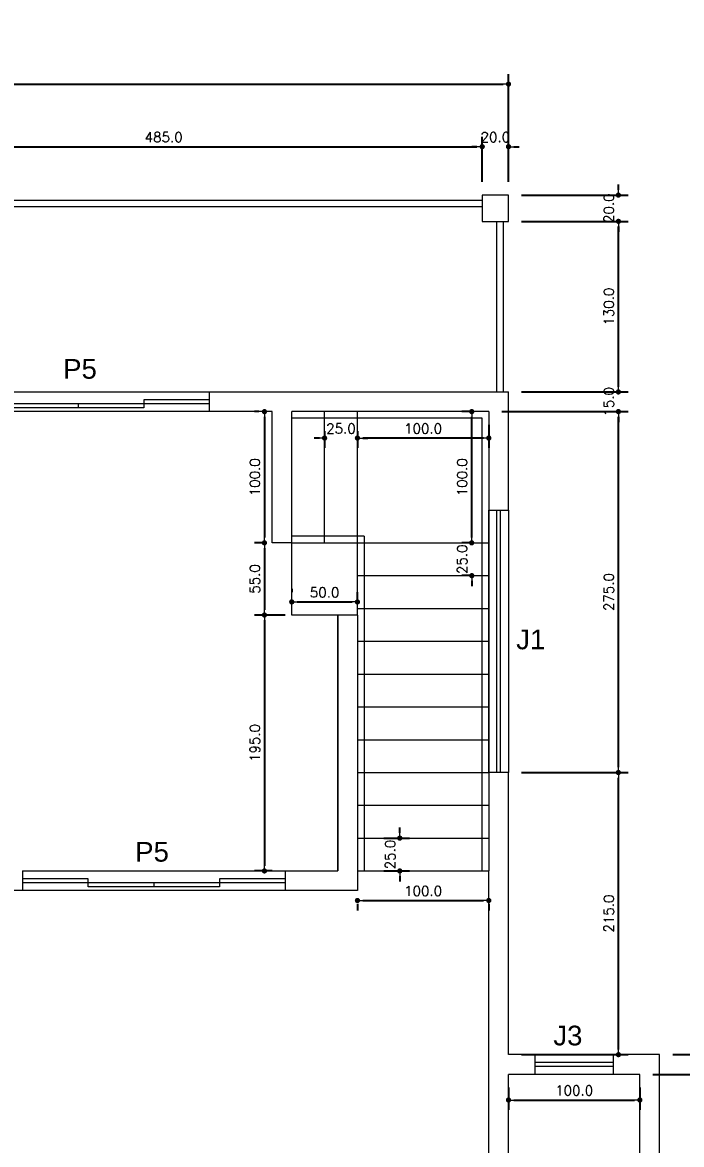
# Model space of a CAD drawing. Header units: millimetres. Extents: x 1206 to 2034, y 106 to 342.
# Drawn here: x 1793.12 to 1798.14, y 148.16 to 156.71 of the extents above; entities that cross this region are included whole.
import ezdxf

# ---------------------------------------------------------------- set-up
doc = ezdxf.new("R2010")
doc.units = ezdxf.units.MM
doc.header["$PDMODE"] = 34
doc.header["$PDSIZE"] = -5
doc.layers.get('0').update_dxf_attribs({"color": 1})
doc.layers.get('DEFPOINTS').update_dxf_attribs({"lineweight": 0})
for name, color, linetype, lineweight in [('AR-ALVENARIA', 7, 'Continuous', 9), ('AR-CARIMBO', 7, 'Continuous', 5), ('AR-COTA', 1, 'Continuous', 5), ('AR-DIVISÓRIA', 7, 'Continuous', 5), ('AR-ESCADA', 252, 'Continuous', 5), ('AR-ESQUADRIA', 4, 'Continuous', 5), ('AR-PENA_010', 10, 'Continuous', 9), ('AR-TXT-ESPECIFICAÇÕES', 174, 'Continuous', 0)]:
    doc.layers.add(name, color=color, linetype=linetype, lineweight=lineweight)
doc.styles.add('50_COTAS', font='romans.shx', dxfattribs={"height": 0.075})
doc.styles.add('ALLEX 1_25', font='arial.ttf', dxfattribs={"height": 0.05})
doc.dimstyles.new('COTA_50', dxfattribs={"dimscale": 500, "dimtxt": 0.16, "dimasz": 8e-05, "dimexe": 0.00015, "dimexo": 0.0002, "dimgap": 7e-05, "dimtad": 1, "dimdec": 1, "dimlfac": 100, "dimzin": 0, "dimdsep": 46, "dimtxsty": '50_COTAS', "dimblk1": 'DOT', "dimblk2": 'DOT', "dimsah": 1, "dimcen": 0.009, "dimclrd": 256, "dimclre": 256, "dimclrt": 7, "dimaunit": 1, "dimadec": 0, "dimazin": 0, "dimtfac": 0.05, "dimtdec": 1, "dimtix": 1, "dimtofl": 0, "dimtmove": 2, "dimatfit": 3, "dimldrblk": 'DOT', "dimfxl": 1, "dimtvp": 0.75, "dimtolj": 1, "dimtzin": 0, "dimarcsym": 0})

# ---------------------------------------------------------------- blocks, each defined once
blk = doc.blocks.new('_DOT')
at = {"color": 0, "linetype": 'ByBlock'}
blk.add_line((-0.5, 0), (-1, 0), dxfattribs=at)
at = {"color": 0, "linetype": 'ByBlock', "const_width": 0.5}
blk.add_lwpolyline([(-0.25, 0, 1), (0.25, 0, 1)], format="xyb", close=True, dxfattribs=at)
blk = doc.blocks.new('*D221')
at = {"layer": 'AR-COTA', "lineweight": -2, "transparency": 16777216}
for p, q in [((1791.7719, 155.4968), (1791.7719, 155.8408)), ((1796.6219, 155.4968), (1796.6219, 155.8408)), ((1791.8119, 155.7658), (1796.5819, 155.7658))]:
    blk.add_line(p, q, dxfattribs=at)
at = {"layer": 'DEFPOINTS', "color": 0, "transparency": 16777216}
for p in [(1796.6219, 155.7658), (1791.7719, 155.3968), (1796.6219, 155.3968)]:
    blk.add_point(p, dxfattribs=at)
at = {"layer": 'AR-COTA', "lineweight": -2, "transparency": 16777216, "xscale": 0.04, "yscale": 0.04, "zscale": 0.04, "rotation": 180}
blk.add_blockref('_DOT', (1791.7719, 155.7658), dxfattribs=at)
at = {"layer": 'AR-COTA', "lineweight": -2, "transparency": 16777216, "xscale": 0.04, "yscale": 0.04, "zscale": 0.04}
blk.add_blockref('_DOT', (1796.6219, 155.7658), dxfattribs=at)
at = {"layer": 'AR-COTA', "color": 7, "transparency": 16777216, "insert": (1794.1969, 155.8383), "char_height": 0.075, "attachment_point": 5, "style": '50_COTAS'}
blk.add_mtext('\\A1;485.0', dxfattribs=at)
blk = doc.blocks.new('*D222')
at = {"layer": 'AR-COTA', "lineweight": -2, "transparency": 16777216}
for p, q in [((1796.6219, 155.4968), (1796.6219, 155.8408)), ((1796.8219, 155.4968), (1796.8219, 155.8408)), ((1796.5819, 155.7658), (1796.5419, 155.7658)), ((1796.8619, 155.7658), (1796.9019, 155.7658))]:
    blk.add_line(p, q, dxfattribs=at)
at = {"layer": 'DEFPOINTS', "color": 0, "transparency": 16777216}
for p in [(1796.8219, 155.7658), (1796.6219, 155.3968), (1796.8219, 155.3968)]:
    blk.add_point(p, dxfattribs=at)
at = {"layer": 'AR-COTA', "lineweight": -2, "transparency": 16777216, "xscale": 0.04, "yscale": 0.04, "zscale": 0.04}
blk.add_blockref('_DOT', (1796.6219, 155.7658), dxfattribs=at)
at = {"layer": 'AR-COTA', "lineweight": -2, "transparency": 16777216, "xscale": 0.04, "yscale": 0.04, "zscale": 0.04, "rotation": 180}
blk.add_blockref('_DOT', (1796.8219, 155.7658), dxfattribs=at)
at = {"layer": 'AR-COTA', "color": 7, "transparency": 16777216, "insert": (1796.7219, 155.8383), "char_height": 0.075, "attachment_point": 5, "style": '50_COTAS'}
blk.add_mtext('\\A1;20.0', dxfattribs=at)
blk = doc.blocks.new('*D223')
at = {"layer": 'AR-COTA', "lineweight": -2, "transparency": 16777216}
for p, q in [((1786.5219, 155.4968), (1786.5219, 156.3174)), ((1796.8219, 155.4968), (1796.8219, 156.3174)), ((1786.5619, 156.2424), (1796.7819, 156.2424))]:
    blk.add_line(p, q, dxfattribs=at)
at = {"layer": 'DEFPOINTS', "color": 0, "transparency": 16777216}
for p in [(1796.8219, 156.2424), (1786.5219, 155.3968), (1796.8219, 155.3968)]:
    blk.add_point(p, dxfattribs=at)
at = {"layer": 'AR-COTA', "lineweight": -2, "transparency": 16777216, "xscale": 0.04, "yscale": 0.04, "zscale": 0.04, "rotation": 180}
blk.add_blockref('_DOT', (1786.5219, 156.2424), dxfattribs=at)
at = {"layer": 'AR-COTA', "lineweight": -2, "transparency": 16777216, "xscale": 0.04, "yscale": 0.04, "zscale": 0.04}
blk.add_blockref('_DOT', (1796.8219, 156.2424), dxfattribs=at)
at = {"layer": 'AR-COTA', "color": 7, "transparency": 16777216, "insert": (1791.6719, 156.3149), "char_height": 0.075, "attachment_point": 5, "style": '50_COTAS'}
blk.add_mtext('\\A1;1030.0', dxfattribs=at)
blk = doc.blocks.new('*D228')
at = {"layer": 'AR-COTA', "lineweight": -2, "transparency": 16777216}
for p, q in [((1796.9219, 150.9968), (1797.7334, 150.9968)), ((1797.6584, 148.8868), (1797.6584, 150.9568)), ((1796.9219, 148.8468), (1797.7334, 148.8468))]:
    blk.add_line(p, q, dxfattribs=at)
at = {"layer": 'DEFPOINTS', "color": 0, "transparency": 16777216}
for p in [(1796.8219, 150.9968), (1797.6584, 150.9968), (1796.8219, 148.8468)]:
    blk.add_point(p, dxfattribs=at)
at = {"layer": 'AR-COTA', "lineweight": -2, "transparency": 16777216, "xscale": 0.04, "yscale": 0.04, "zscale": 0.04}
for p, rotation in [((1797.6584, 150.9968), 90), ((1797.6584, 148.8468), 270)]:
    blk.add_blockref('_DOT', p, dxfattribs=dict(at, rotation=rotation))
at = {"layer": 'AR-COTA', "color": 7, "transparency": 16777216, "insert": (1797.5859, 149.9218), "char_height": 0.075, "attachment_point": 5, "rotation": 90, "style": '50_COTAS'}
blk.add_mtext('\\A1;215.0', dxfattribs=at)
blk = doc.blocks.new('*D229')
at = {"layer": 'AR-COTA', "lineweight": -2, "transparency": 16777216}
for p, q in [((1796.7719, 153.7468), (1797.7334, 153.7468)), ((1797.6584, 151.0368), (1797.6584, 153.7068)), ((1796.9219, 150.9968), (1797.7334, 150.9968))]:
    blk.add_line(p, q, dxfattribs=at)
at = {"layer": 'DEFPOINTS', "color": 0, "transparency": 16777216}
for p in [(1796.6719, 153.7468), (1797.6584, 153.7468), (1796.8219, 150.9968)]:
    blk.add_point(p, dxfattribs=at)
at = {"layer": 'AR-COTA', "lineweight": -2, "transparency": 16777216, "xscale": 0.04, "yscale": 0.04, "zscale": 0.04}
for p, rotation in [((1797.6584, 153.7468), 90), ((1797.6584, 150.9968), 270)]:
    blk.add_blockref('_DOT', p, dxfattribs=dict(at, rotation=rotation))
at = {"layer": 'AR-COTA', "color": 7, "transparency": 16777216, "insert": (1797.5859, 152.3718), "char_height": 0.075, "attachment_point": 5, "rotation": 90, "style": '50_COTAS'}
blk.add_mtext('\\A1;275.0', dxfattribs=at)
blk = doc.blocks.new('*D230')
at = {"layer": 'AR-COTA', "lineweight": -2, "transparency": 16777216}
for p, q in [((1797.6584, 153.9368), (1797.6584, 153.9768)), ((1796.9219, 153.8968), (1797.7334, 153.8968)), ((1796.7719, 153.7468), (1797.7334, 153.7468)), ((1797.6584, 153.7068), (1797.6584, 153.6668))]:
    blk.add_line(p, q, dxfattribs=at)
at = {"layer": 'DEFPOINTS', "color": 0, "transparency": 16777216}
for p in [(1796.8219, 153.8968), (1797.6584, 153.8968), (1796.6719, 153.7468)]:
    blk.add_point(p, dxfattribs=at)
at = {"layer": 'AR-COTA', "lineweight": -2, "transparency": 16777216, "xscale": 0.04, "yscale": 0.04, "zscale": 0.04}
for p, rotation in [((1797.6584, 153.8968), 270), ((1797.6584, 153.7468), 90)]:
    blk.add_blockref('_DOT', p, dxfattribs=dict(at, rotation=rotation))
at = {"layer": 'AR-COTA', "color": 7, "transparency": 16777216, "insert": (1797.5859, 153.8218), "char_height": 0.075, "attachment_point": 5, "rotation": 90, "style": '50_COTAS'}
blk.add_mtext('\\A1;15.0', dxfattribs=at)
blk = doc.blocks.new('*D231')
at = {"layer": 'AR-COTA', "lineweight": -2, "transparency": 16777216}
for p, q in [((1796.9219, 155.1968), (1797.7334, 155.1968)), ((1797.6584, 153.9368), (1797.6584, 155.1568)), ((1796.9219, 153.8968), (1797.7334, 153.8968))]:
    blk.add_line(p, q, dxfattribs=at)
at = {"layer": 'DEFPOINTS', "color": 0, "transparency": 16777216}
for p in [(1796.8219, 155.1968), (1797.6584, 155.1968), (1796.8219, 153.8968)]:
    blk.add_point(p, dxfattribs=at)
at = {"layer": 'AR-COTA', "lineweight": -2, "transparency": 16777216, "xscale": 0.04, "yscale": 0.04, "zscale": 0.04}
for p, rotation in [((1797.6584, 155.1968), 90), ((1797.6584, 153.8968), 270)]:
    blk.add_blockref('_DOT', p, dxfattribs=dict(at, rotation=rotation))
at = {"layer": 'AR-COTA', "color": 7, "transparency": 16777216, "insert": (1797.5859, 154.5468), "char_height": 0.075, "attachment_point": 5, "rotation": 90, "style": '50_COTAS'}
blk.add_mtext('\\A1;130.0', dxfattribs=at)
blk = doc.blocks.new('*D232')
at = {"layer": 'AR-COTA', "lineweight": -2, "transparency": 16777216}
for p, q in [((1797.6584, 155.4368), (1797.6584, 155.4768)), ((1796.9219, 155.3968), (1797.7334, 155.3968)), ((1796.9219, 155.1968), (1797.7334, 155.1968)), ((1797.6584, 155.1568), (1797.6584, 155.1168))]:
    blk.add_line(p, q, dxfattribs=at)
at = {"layer": 'DEFPOINTS', "color": 0, "transparency": 16777216}
for p in [(1796.8219, 155.3968), (1797.6584, 155.3968), (1796.8219, 155.1968)]:
    blk.add_point(p, dxfattribs=at)
at = {"layer": 'AR-COTA', "lineweight": -2, "transparency": 16777216, "xscale": 0.04, "yscale": 0.04, "zscale": 0.04}
for p, rotation in [((1797.6584, 155.3968), 270), ((1797.6584, 155.1968), 90)]:
    blk.add_blockref('_DOT', p, dxfattribs=dict(at, rotation=rotation))
at = {"layer": 'AR-COTA', "color": 7, "transparency": 16777216, "insert": (1797.5859, 155.2968), "char_height": 0.075, "attachment_point": 5, "rotation": 90, "style": '50_COTAS'}
blk.add_mtext('\\A1;20.0', dxfattribs=at)
blk = doc.blocks.new('*D233')
at = {"layer": 'AR-COTA', "lineweight": -2, "transparency": 16777216}
for p, q in [((1796.8219, 148.5968), (1796.8219, 148.4262)), ((1797.8219, 148.5968), (1797.8219, 148.4262)), ((1796.8619, 148.5012), (1797.7819, 148.5012))]:
    blk.add_line(p, q, dxfattribs=at)
at = {"layer": 'DEFPOINTS', "color": 0, "transparency": 16777216}
for p in [(1796.8219, 148.6968), (1797.8219, 148.6968), (1797.8219, 148.5012)]:
    blk.add_point(p, dxfattribs=at)
at = {"layer": 'AR-COTA', "lineweight": -2, "transparency": 16777216, "xscale": 0.04, "yscale": 0.04, "zscale": 0.04, "rotation": 180}
blk.add_blockref('_DOT', (1796.8219, 148.5012), dxfattribs=at)
at = {"layer": 'AR-COTA', "lineweight": -2, "transparency": 16777216, "xscale": 0.04, "yscale": 0.04, "zscale": 0.04}
blk.add_blockref('_DOT', (1797.8219, 148.5012), dxfattribs=at)
at = {"layer": 'AR-COTA', "color": 7, "transparency": 16777216, "insert": (1797.3219, 148.5737), "char_height": 0.075, "attachment_point": 5, "style": '50_COTAS'}
blk.add_mtext('\\A1;100.0', dxfattribs=at)
blk = doc.blocks.new('*D234')
at = {"layer": 'AR-COTA', "lineweight": -2, "transparency": 16777216}
for p, q in [((1798.8563, 148.8868), (1798.8563, 148.9268)), ((1798.0719, 148.8468), (1798.9313, 148.8468)), ((1797.9219, 148.6968), (1798.9313, 148.6968)), ((1798.8563, 148.6568), (1798.8563, 148.6168))]:
    blk.add_line(p, q, dxfattribs=at)
at = {"layer": 'DEFPOINTS', "color": 0, "transparency": 16777216}
for p in [(1797.9719, 148.8468), (1797.8219, 148.6968), (1798.8563, 148.6968)]:
    blk.add_point(p, dxfattribs=at)
at = {"layer": 'AR-COTA', "lineweight": -2, "transparency": 16777216, "xscale": 0.04, "yscale": 0.04, "zscale": 0.04}
for p, rotation in [((1798.8563, 148.8468), 270), ((1798.8563, 148.6968), 90)]:
    blk.add_blockref('_DOT', p, dxfattribs=dict(at, rotation=rotation))
at = {"layer": 'AR-COTA', "color": 7, "transparency": 16777216, "insert": (1798.7838, 148.7718), "char_height": 0.075, "attachment_point": 5, "rotation": 90, "style": '50_COTAS'}
blk.add_mtext('\\A1;15.0', dxfattribs=at)
blk = doc.blocks.new('*D235')
at = {"layer": 'AR-COTA', "lineweight": -2, "transparency": 16777216}
for p, q in [((1797.9219, 148.6968), (1798.9313, 148.6968)), ((1798.8563, 148.6568), (1798.8563, 147.2368)), ((1798.0719, 147.1968), (1798.9313, 147.1968))]:
    blk.add_line(p, q, dxfattribs=at)
at = {"layer": 'DEFPOINTS', "color": 0, "transparency": 16777216}
for p in [(1797.8219, 148.6968), (1797.9719, 147.1968), (1798.8563, 147.1968)]:
    blk.add_point(p, dxfattribs=at)
at = {"layer": 'AR-COTA', "lineweight": -2, "transparency": 16777216, "xscale": 0.04, "yscale": 0.04, "zscale": 0.04}
for p, rotation in [((1798.8563, 148.6968), 90), ((1798.8563, 147.1968), 270)]:
    blk.add_blockref('_DOT', p, dxfattribs=dict(at, rotation=rotation))
at = {"layer": 'AR-COTA', "color": 7, "transparency": 16777216, "insert": (1798.7838, 147.9468), "char_height": 0.075, "attachment_point": 5, "rotation": 90, "style": '50_COTAS'}
blk.add_mtext('\\A1;150.0', dxfattribs=at)
blk = doc.blocks.new('*D257')
at = {"layer": 'AR-COTA', "lineweight": -2, "transparency": 16777216}
for p, q in [((1794.9219, 153.7468), (1794.8888, 153.7468)), ((1794.9638, 153.7068), (1794.9638, 152.7868)), ((1794.9719, 152.7468), (1794.8888, 152.7468))]:
    blk.add_line(p, q, dxfattribs=at)
at = {"layer": 'DEFPOINTS', "color": 0, "transparency": 16777216}
for p in [(1795.0219, 153.7468), (1794.9638, 152.7468), (1795.0719, 152.7468)]:
    blk.add_point(p, dxfattribs=at)
at = {"layer": 'AR-COTA', "lineweight": -2, "transparency": 16777216, "xscale": 0.04, "yscale": 0.04, "zscale": 0.04}
for p, rotation in [((1794.9638, 153.7468), 90), ((1794.9638, 152.7468), 270)]:
    blk.add_blockref('_DOT', p, dxfattribs=dict(at, rotation=rotation))
at = {"layer": 'AR-COTA', "color": 7, "transparency": 16777216, "insert": (1794.8913, 153.2468), "char_height": 0.075, "attachment_point": 5, "rotation": 90, "style": '50_COTAS'}
blk.add_mtext('\\A1;100.0', dxfattribs=at)
blk = doc.blocks.new('*D258')
at = {"layer": 'AR-COTA', "lineweight": -2, "transparency": 16777216}
for p, q in [((1794.9719, 152.7468), (1794.8888, 152.7468)), ((1794.9638, 152.7068), (1794.9638, 152.2368)), ((1795.1219, 152.1968), (1794.8888, 152.1968))]:
    blk.add_line(p, q, dxfattribs=at)
at = {"layer": 'DEFPOINTS', "color": 0, "transparency": 16777216}
for p in [(1795.0719, 152.7468), (1794.9638, 152.1968), (1795.2219, 152.1968)]:
    blk.add_point(p, dxfattribs=at)
at = {"layer": 'AR-COTA', "lineweight": -2, "transparency": 16777216, "xscale": 0.04, "yscale": 0.04, "zscale": 0.04}
for p, rotation in [((1794.9638, 152.7468), 90), ((1794.9638, 152.1968), 270)]:
    blk.add_blockref('_DOT', p, dxfattribs=dict(at, rotation=rotation))
at = {"layer": 'AR-COTA', "color": 7, "transparency": 16777216, "insert": (1794.8913, 152.4718), "char_height": 0.075, "attachment_point": 5, "rotation": 90, "style": '50_COTAS'}
blk.add_mtext('\\A1;55.0', dxfattribs=at)
blk = doc.blocks.new('*D259')
at = {"layer": 'AR-COTA', "lineweight": -2, "transparency": 16777216}
for p, q in [((1795.1219, 152.1968), (1794.8888, 152.1968)), ((1794.9638, 152.1568), (1794.9638, 150.2868)), ((1795.0219, 150.2468), (1794.8888, 150.2468))]:
    blk.add_line(p, q, dxfattribs=at)
at = {"layer": 'DEFPOINTS', "color": 0, "transparency": 16777216}
for p in [(1795.2219, 152.1968), (1794.9638, 150.2468), (1795.1219, 150.2468)]:
    blk.add_point(p, dxfattribs=at)
at = {"layer": 'AR-COTA', "lineweight": -2, "transparency": 16777216, "xscale": 0.04, "yscale": 0.04, "zscale": 0.04}
for p, rotation in [((1794.9638, 152.1968), 90), ((1794.9638, 150.2468), 270)]:
    blk.add_blockref('_DOT', p, dxfattribs=dict(at, rotation=rotation))
at = {"layer": 'AR-COTA', "color": 7, "transparency": 16777216, "insert": (1794.8913, 151.2218), "char_height": 0.075, "attachment_point": 5, "rotation": 90, "style": '50_COTAS'}
blk.add_mtext('\\A1;195.0', dxfattribs=at)
blk = doc.blocks.new('*D260')
at = {"layer": 'AR-COTA', "lineweight": -2, "transparency": 16777216}
for p, q in [((1795.1719, 152.3968), (1795.1719, 152.3718)), ((1795.2119, 152.2968), (1795.6319, 152.2968)), ((1795.6719, 152.2968), (1795.6719, 152.3718))]:
    blk.add_line(p, q, dxfattribs=at)
at = {"layer": 'DEFPOINTS', "color": 0, "transparency": 16777216}
for p in [(1795.1719, 152.2968), (1795.6719, 152.2968), (1795.6719, 152.1968)]:
    blk.add_point(p, dxfattribs=at)
at = {"layer": 'AR-COTA', "lineweight": -2, "transparency": 16777216, "xscale": 0.04, "yscale": 0.04, "zscale": 0.04, "rotation": 180}
blk.add_blockref('_DOT', (1795.1719, 152.2968), dxfattribs=at)
at = {"layer": 'AR-COTA', "lineweight": -2, "transparency": 16777216, "xscale": 0.04, "yscale": 0.04, "zscale": 0.04}
blk.add_blockref('_DOT', (1795.6719, 152.2968), dxfattribs=at)
at = {"layer": 'AR-COTA', "color": 7, "transparency": 16777216, "insert": (1795.4219, 152.3693), "char_height": 0.075, "attachment_point": 5, "style": '50_COTAS'}
blk.add_mtext('\\A1;50.0', dxfattribs=at)
blk = doc.blocks.new('*D269')
at = {"layer": 'AR-COTA', "lineweight": -2, "transparency": 16777216}
for p, q in [((1795.6719, 149.9968), (1795.6719, 149.9465)), ((1795.7119, 150.0215), (1796.6319, 150.0215)), ((1796.6719, 149.9968), (1796.6719, 149.9465))]:
    blk.add_line(p, q, dxfattribs=at)
at = {"layer": 'DEFPOINTS', "color": 0, "transparency": 16777216}
for p in [(1795.6719, 150.0968), (1796.6719, 150.0968), (1796.6719, 150.0215)]:
    blk.add_point(p, dxfattribs=at)
at = {"layer": 'AR-COTA', "lineweight": -2, "transparency": 16777216, "xscale": 0.04, "yscale": 0.04, "zscale": 0.04, "rotation": 180}
blk.add_blockref('_DOT', (1795.6719, 150.0215), dxfattribs=at)
at = {"layer": 'AR-COTA', "lineweight": -2, "transparency": 16777216, "xscale": 0.04, "yscale": 0.04, "zscale": 0.04}
blk.add_blockref('_DOT', (1796.6719, 150.0215), dxfattribs=at)
at = {"layer": 'AR-COTA', "color": 7, "transparency": 16777216, "insert": (1796.1719, 150.094), "char_height": 0.075, "attachment_point": 5, "style": '50_COTAS'}
blk.add_mtext('\\A1;100.0', dxfattribs=at)
blk = doc.blocks.new('*D270')
at = {"layer": 'AR-COTA', "lineweight": -2, "transparency": 16777216}
for p, q in [((1795.8719, 150.4968), (1796.0692, 150.4968)), ((1795.9942, 150.5368), (1795.9942, 150.5768)), ((1795.8719, 150.2468), (1796.0692, 150.2468)), ((1795.9942, 150.2068), (1795.9942, 150.1668))]:
    blk.add_line(p, q, dxfattribs=at)
at = {"layer": 'DEFPOINTS', "color": 0, "transparency": 16777216}
for p in [(1795.7719, 150.4968), (1795.9942, 150.4968), (1795.7719, 150.2468)]:
    blk.add_point(p, dxfattribs=at)
at = {"layer": 'AR-COTA', "lineweight": -2, "transparency": 16777216, "xscale": 0.04, "yscale": 0.04, "zscale": 0.04}
for p, rotation in [((1795.9942, 150.4968), 270), ((1795.9942, 150.2468), 90)]:
    blk.add_blockref('_DOT', p, dxfattribs=dict(at, rotation=rotation))
at = {"layer": 'AR-COTA', "color": 7, "transparency": 16777216, "insert": (1795.9217, 150.3718), "char_height": 0.075, "attachment_point": 5, "rotation": 90, "style": '50_COTAS'}
blk.add_mtext('\\A1;25.0', dxfattribs=at)
blk = doc.blocks.new('*D271')
at = {"layer": 'AR-COTA', "lineweight": -2, "transparency": 16777216}
for p, q in [((1796.5419, 152.7868), (1796.5419, 152.8268)), ((1796.5219, 152.7468), (1796.4669, 152.7468)), ((1796.5219, 152.4968), (1796.4669, 152.4968)), ((1796.5419, 152.4568), (1796.5419, 152.4168))]:
    blk.add_line(p, q, dxfattribs=at)
at = {"layer": 'DEFPOINTS', "color": 0, "transparency": 16777216}
for p in [(1796.5419, 152.7468), (1796.6219, 152.7468), (1796.6219, 152.4968)]:
    blk.add_point(p, dxfattribs=at)
at = {"layer": 'AR-COTA', "lineweight": -2, "transparency": 16777216, "xscale": 0.04, "yscale": 0.04, "zscale": 0.04}
for p, rotation in [((1796.5419, 152.7468), 270), ((1796.5419, 152.4968), 90)]:
    blk.add_blockref('_DOT', p, dxfattribs=dict(at, rotation=rotation))
at = {"layer": 'AR-COTA', "color": 7, "transparency": 16777216, "insert": (1796.4694, 152.6218), "char_height": 0.075, "attachment_point": 5, "rotation": 90, "style": '50_COTAS'}
blk.add_mtext('\\A1;25.0', dxfattribs=at)
blk = doc.blocks.new('*D272')
at = {"layer": 'AR-COTA', "lineweight": -2, "transparency": 16777216}
for p, q in [((1796.5219, 153.7468), (1796.4669, 153.7468)), ((1796.5419, 152.7868), (1796.5419, 153.7068)), ((1796.5219, 152.7468), (1796.4669, 152.7468))]:
    blk.add_line(p, q, dxfattribs=at)
at = {"layer": 'DEFPOINTS', "color": 0, "transparency": 16777216}
for p in [(1796.5419, 153.7468), (1796.6219, 153.7468), (1796.6219, 152.7468)]:
    blk.add_point(p, dxfattribs=at)
at = {"layer": 'AR-COTA', "lineweight": -2, "transparency": 16777216, "xscale": 0.04, "yscale": 0.04, "zscale": 0.04}
for p, rotation in [((1796.5419, 153.7468), 90), ((1796.5419, 152.7468), 270)]:
    blk.add_blockref('_DOT', p, dxfattribs=dict(at, rotation=rotation))
at = {"layer": 'AR-COTA', "color": 7, "transparency": 16777216, "insert": (1796.4694, 153.2468), "char_height": 0.075, "attachment_point": 5, "rotation": 90, "style": '50_COTAS'}
blk.add_mtext('\\A1;100.0', dxfattribs=at)
blk = doc.blocks.new('*D273')
at = {"layer": 'AR-COTA', "lineweight": -2, "transparency": 16777216}
for p, q in [((1795.6719, 153.5968), (1795.6719, 153.4703)), ((1796.6719, 153.6468), (1796.6719, 153.4703)), ((1796.6319, 153.5453), (1795.7119, 153.5453))]:
    blk.add_line(p, q, dxfattribs=at)
at = {"layer": 'DEFPOINTS', "color": 0, "transparency": 16777216}
for p in [(1796.6719, 153.7468), (1795.6719, 153.6968), (1795.6719, 153.5453)]:
    blk.add_point(p, dxfattribs=at)
at = {"layer": 'AR-COTA', "lineweight": -2, "transparency": 16777216, "xscale": 0.04, "yscale": 0.04, "zscale": 0.04, "rotation": 180}
blk.add_blockref('_DOT', (1795.6719, 153.5453), dxfattribs=at)
at = {"layer": 'AR-COTA', "lineweight": -2, "transparency": 16777216, "xscale": 0.04, "yscale": 0.04, "zscale": 0.04}
blk.add_blockref('_DOT', (1796.6719, 153.5453), dxfattribs=at)
at = {"layer": 'AR-COTA', "color": 7, "transparency": 16777216, "insert": (1796.1719, 153.6178), "char_height": 0.075, "attachment_point": 5, "style": '50_COTAS'}
blk.add_mtext('\\A1;100.0', dxfattribs=at)
blk = doc.blocks.new('*D274')
at = {"layer": 'AR-COTA', "lineweight": -2, "transparency": 16777216}
for p, q in [((1795.4219, 153.5968), (1795.4219, 153.4703)), ((1795.6719, 153.5968), (1795.6719, 153.4703)), ((1795.3819, 153.5453), (1795.3419, 153.5453)), ((1795.7119, 153.5453), (1795.7519, 153.5453))]:
    blk.add_line(p, q, dxfattribs=at)
at = {"layer": 'DEFPOINTS', "color": 0, "transparency": 16777216}
for p in [(1795.4219, 153.6968), (1795.6719, 153.6968), (1795.4219, 153.5453)]:
    blk.add_point(p, dxfattribs=at)
at = {"layer": 'AR-COTA', "lineweight": -2, "transparency": 16777216, "xscale": 0.04, "yscale": 0.04, "zscale": 0.04}
blk.add_blockref('_DOT', (1795.4219, 153.5453), dxfattribs=at)
at = {"layer": 'AR-COTA', "lineweight": -2, "transparency": 16777216, "xscale": 0.04, "yscale": 0.04, "zscale": 0.04, "rotation": 180}
blk.add_blockref('_DOT', (1795.6719, 153.5453), dxfattribs=at)
at = {"layer": 'AR-COTA', "color": 7, "transparency": 16777216, "insert": (1795.5469, 153.6178), "char_height": 0.075, "attachment_point": 5, "style": '50_COTAS'}
blk.add_mtext('\\A1;25.0', dxfattribs=at)

msp = doc.modelspace()

# ---------------------------------------------------------------- linework, layer by layer
at = {"layer": 'AR-ALVENARIA'}
for p, q in [((1796.8219, 155.3968), (1796.6219, 155.3968)), ((1796.8219, 152.9968), (1796.8219, 153.8968)), ((1795.0219, 152.7468), (1795.0219, 153.7468)), ((1795.1719, 152.7468), (1795.1719, 153.7468)), ((1796.6719, 153.7468), (1796.6719, 152.9968)), ((1796.8219, 152.9968), (1796.8219, 153.7468)), ((1796.6719, 152.9968), (1796.8219, 152.9968)), ((1796.6719, 152.9968), (1796.6719, 150.9968)), ((1795.1719, 152.7468), (1795.0219, 152.7468)), ((1795.1719, 152.1968), (1795.1719, 152.7468)), ((1795.1719, 152.7468), (1795.6719, 152.7468)), ((1795.6719, 152.1968), (1795.6719, 152.7468)), ((1795.6719, 152.1968), (1795.1719, 152.1968)), ((1795.5219, 152.1968), (1795.5219, 150.2468)), ((1795.5219, 150.2468), (1795.5219, 152.1968)), ((1795.6719, 152.1968), (1795.6719, 150.0968)), ((1796.8219, 150.9968), (1796.6719, 150.9968)), ((1796.6719, 150.9968), (1796.6719, 150.2468)), ((1796.8219, 148.8468), (1796.8219, 150.9968)), ((1796.8219, 150.2468), (1796.8219, 150.9968)), ((1793.1219, 150.2468), (1793.1219, 150.0968)), ((1795.1219, 150.2468), (1795.1219, 150.0968)), ((1795.1219, 150.2468), (1795.5219, 150.2468)), ((1796.6719, 147.9942), (1796.6719, 150.2468)), ((1793.1219, 150.0968), (1792.7219, 150.0968)), ((1795.6719, 150.0968), (1795.1219, 150.0968)), ((1797.0219, 148.8468), (1796.8219, 148.8468)), ((1797.0219, 148.8468), (1797.0219, 148.6968)), ((1797.9719, 148.8468), (1797.6219, 148.8468)), ((1797.6219, 148.6968), (1797.6219, 148.8468)), ((1797.9719, 147.1968), (1797.9719, 148.8468)), ((1796.8219, 147.9942), (1796.8219, 148.6968)), ((1797.0219, 148.6968), (1796.8219, 148.6968)), ((1797.8219, 148.6968), (1797.6219, 148.6968)), ((1797.8219, 147.1968), (1797.8219, 148.6968))]:
    msp.add_line(p, q, dxfattribs=at)
msp.add_lwpolyline([(1796.6219, 155.1968), (1796.8219, 155.1968), (1796.8219, 155.3968), (1796.6219, 155.3968)], close=True, dxfattribs=at)
at = {"layer": 'AR-CARIMBO'}
for p, q in [((1794.5469, 153.7468), (1794.5469, 153.8968)), ((1794.5469, 153.8968), (1796.8219, 153.8968)), ((1795.0219, 153.7468), (1794.5469, 153.7468)), ((1796.6719, 153.7468), (1795.1719, 153.7468))]:
    msp.add_line(p, q, dxfattribs=at)
at = {"layer": 'AR-DIVISÓRIA'}
for p, q in [((1796.6219, 155.3568), (1791.7719, 155.3568)), ((1796.6219, 155.3068), (1791.7719, 155.3068)), ((1796.7319, 153.8968), (1796.7319, 155.1968)), ((1796.7819, 155.1968), (1796.7819, 153.8968))]:
    msp.add_line(p, q, dxfattribs=at)
at = {"layer": 'AR-ESCADA'}
for p, q in [((1795.4219, 152.7468), (1795.4219, 153.7468)), ((1795.6719, 152.7468), (1795.6719, 153.7468)), ((1796.6219, 153.6968), (1795.1719, 153.6968)), ((1796.6219, 150.2468), (1796.6219, 153.6968)), ((1795.7219, 152.7968), (1795.1719, 152.7968)), ((1795.6719, 152.7468), (1796.6719, 152.7468)), ((1795.7219, 152.7968), (1795.7219, 150.2468)), ((1795.6719, 152.4968), (1796.6719, 152.4968)), ((1795.6719, 152.2468), (1796.6719, 152.2468)), ((1795.6719, 151.9968), (1796.6719, 151.9968)), ((1795.6719, 151.7468), (1796.6719, 151.7468)), ((1795.6719, 151.4968), (1796.6719, 151.4968)), ((1795.6719, 151.2468), (1796.6719, 151.2468)), ((1795.6719, 150.9968), (1796.6719, 150.9968)), ((1795.6719, 150.7468), (1796.6719, 150.7468)), ((1795.6719, 150.4968), (1796.6719, 150.4968)), ((1795.6719, 150.2468), (1796.6719, 150.2468))]:
    msp.add_line(p, q, dxfattribs=at)
at = {"layer": 'AR-ESQUADRIA'}
for p, q in [((1792.5469, 153.8968), (1794.5469, 153.8968)), ((1794.5469, 153.8368), (1794.0469, 153.8368)), ((1794.0469, 153.8368), (1794.0469, 153.7768)), ((1794.5469, 153.8068), (1792.5469, 153.8068)), ((1794.5469, 153.7468), (1792.5469, 153.7468)), ((1794.0469, 153.7768), (1793.0469, 153.7768)), ((1793.5469, 153.8068), (1793.5469, 153.7768)), ((1796.6719, 150.9968), (1796.6719, 152.9968)), ((1796.7319, 150.9968), (1796.7319, 152.9968)), ((1796.7619, 150.9968), (1796.7619, 152.9968)), ((1796.8219, 152.9968), (1796.8219, 150.9968)), ((1793.1219, 150.2468), (1795.1219, 150.2468)), ((1793.6219, 150.1868), (1793.1219, 150.1868)), ((1795.1219, 150.1568), (1793.1219, 150.1568)), ((1793.6219, 150.1268), (1793.6219, 150.1868)), ((1794.1219, 150.1568), (1794.1219, 150.1268)), ((1795.1219, 150.1868), (1794.6219, 150.1868)), ((1794.6219, 150.1868), (1794.6219, 150.1268)), ((1795.1219, 150.0968), (1793.1219, 150.0968)), ((1794.6219, 150.1268), (1793.6219, 150.1268)), ((1797.0219, 148.8468), (1797.6219, 148.8468)), ((1797.6219, 148.7868), (1797.0219, 148.7868)), ((1797.6219, 148.7568), (1797.0219, 148.7568)), ((1797.6219, 148.6968), (1797.0219, 148.6968))]:
    msp.add_line(p, q, dxfattribs=at)
at = {"layer": 'AR-PENA_010'}
msp.add_circle((1802.5104, 142.7069), 27.7888, dxfattribs=at)

# ---------------------------------------------------------------- texts
at = {"layer": 'AR-TXT-ESPECIFICAÇÕES', "color": 7, "style": 'ALLEX 1_25'}
for s, p in [('P5', (1793.432, 153.9976)), ('J1', (1796.8803, 151.9359)), ('P5', (1793.9803, 150.3175)), ('J3', (1797.1632, 148.9175))]:
    msp.add_text(s, height=0.15, dxfattribs=at).set_placement(p)

# ---------------------------------------------------------------- dimensions: what is measured, and where the dimension line sits
at = {"layer": 'AR-COTA'}
for base, p1, p2, picture, middle in [((1796.8219, 156.2424), (1786.5219, 155.3968), (1796.8219, 155.3968), '*D223', (1791.6719, 156.3149)), ((1796.6219, 155.7658), (1791.7719, 155.3968), (1796.6219, 155.3968), '*D221', (1794.1969, 155.8383)), ((1796.8219, 155.7658), (1796.6219, 155.3968), (1796.8219, 155.3968), '*D222', (1796.7219, 155.8383)), ((1795.6719, 153.5453), (1796.6719, 153.7468), (1795.6719, 153.6968), '*D273', (1796.1719, 153.6178)), ((1795.4219, 153.5453), (1795.6719, 153.6968), (1795.4219, 153.6968), '*D274', (1795.5469, 153.6178)), ((1795.6719, 152.2968), (1795.1719, 152.2968), (1795.6719, 152.1968), '*D260', (1795.4219, 152.3693)), ((1796.6719, 150.0215), (1795.6719, 150.0968), (1796.6719, 150.0968), '*D269', (1796.1719, 150.094)), ((1797.8219, 148.5012), (1796.8219, 148.6968), (1797.8219, 148.6968), '*D233', (1797.3219, 148.5737))]:
    dim = msp.add_linear_dim(base=base, p1=p1, p2=p2, dimstyle='COTA_50', dxfattribs=at)
    dim.commit()
    dim.dimension.update_dxf_attribs({"geometry": picture, "text_midpoint": middle})
for base, p1, p2, picture, middle in [((1797.6584, 155.3968), (1796.8219, 155.1968), (1796.8219, 155.3968), '*D232', (1797.5859, 155.2968)), ((1797.6584, 155.1968), (1796.8219, 153.8968), (1796.8219, 155.1968), '*D231', (1797.5859, 154.5468)), ((1797.6584, 153.8968), (1796.6719, 153.7468), (1796.8219, 153.8968), '*D230', (1797.5859, 153.8218)), ((1794.9638, 152.7468), (1795.0219, 153.7468), (1795.0719, 152.7468), '*D257', (1794.8913, 153.2468)), ((1796.5419, 153.7468), (1796.6219, 152.7468), (1796.6219, 153.7468), '*D272', (1796.4694, 153.2468)), ((1797.6584, 153.7468), (1796.8219, 150.9968), (1796.6719, 153.7468), '*D229', (1797.5859, 152.3718)), ((1796.5419, 152.7468), (1796.6219, 152.4968), (1796.6219, 152.7468), '*D271', (1796.4694, 152.6218)), ((1794.9638, 152.1968), (1795.0719, 152.7468), (1795.2219, 152.1968), '*D258', (1794.8913, 152.4718)), ((1794.9638, 150.2468), (1795.2219, 152.1968), (1795.1219, 150.2468), '*D259', (1794.8913, 151.2218)), ((1797.6584, 150.9968), (1796.8219, 148.8468), (1796.8219, 150.9968), '*D228', (1797.5859, 149.9218)), ((1795.9942, 150.4968), (1795.7719, 150.2468), (1795.7719, 150.4968), '*D270', (1795.9217, 150.3718)), ((1798.8563, 148.6968), (1797.9719, 148.8468), (1797.8219, 148.6968), '*D234', (1798.7838, 148.7718)), ((1798.8563, 147.1968), (1797.8219, 148.6968), (1797.9719, 147.1968), '*D235', (1798.7838, 147.9468))]:
    dim = msp.add_linear_dim(base=base, p1=p1, p2=p2, angle=90, dimstyle='COTA_50', dxfattribs=at)
    dim.commit()
    dim.dimension.update_dxf_attribs({"geometry": picture, "text_midpoint": middle})

doc.saveas('drawing.dxf')
